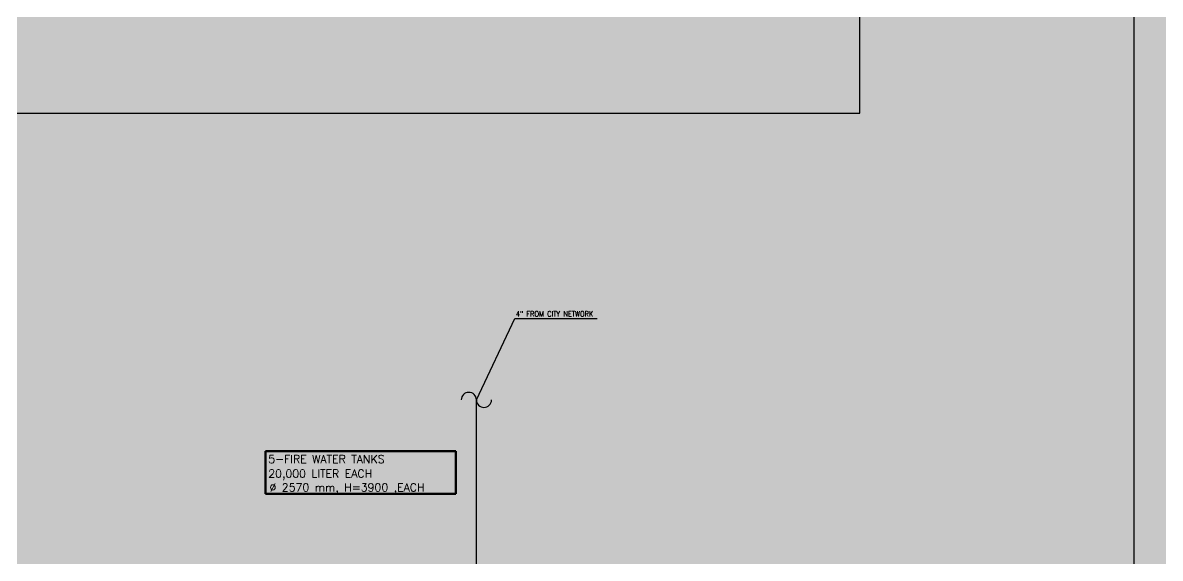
# Model space of a CAD drawing. Extents: x 846 to 947, y 375 to 797.
# Drawn here: x 857.65 to 880.08, y 414.92 to 425.48 of the extents above; entities that cross this region are included whole.
import ezdxf

# ---------------------------------------------------------------- set-up
doc = ezdxf.new("R2010")
doc.units = 0
doc.header["$MEASUREMENT"] = 0
doc.linetypes.add('PHANTOMX2-Z', pattern=[10.05, 6, -1.35, 1.35, -1.35])
doc.layers.get('0').update_dxf_attribs({"color": 252, "linetype": 'CONTINUOUS', "lineweight": 30})
doc.layers.add('Fire Piping', color=1, linetype='CONTINUOUS')
doc.layers.add('PIP', color=244, linetype='CONTINUOUS')
for name, color, linetype, lineweight in [('P-C-WATER', 5, 'PHANTOMX2-Z', 70), ('P-TEXT', 1, 'CONTINUOUS', 25), ('PIPING', 1, 'CONTINUOUS', 30)]:
    doc.layers.add(name, color=color, linetype=linetype, lineweight=lineweight)
doc.styles.add('Annotative', font='arial.ttf', dxfattribs={"height": 0.25})
doc.styles.add('ROMANC', font='romanc', dxfattribs={"height": 250})
doc.styles.add('ROMAND', font='ROMAND.SHX')
doc.dimstyles.new('Structural Dim', dxfattribs={"dimtxt": 0.25, "dimasz": 0.1, "dimexe": 0.1, "dimexo": 0.0625, "dimgap": 0.09, "dimtad": 1, "dimdec": 4, "dimzin": 0, "dimdsep": 46, "dimtxsty": 'Annotative', "dimblk": 'ARCHTICK', "dimcen": 0.1, "dimdle": 0.05, "dimadec": 0, "dimazin": 0, "dimtfac": 1, "dimtdec": 4, "dimtofl": 0, "dimtmove": 1, "dimatfit": 2, "dimldrblk": 'ARCHTICK', "dimfxl": 0.1, "dimfxlon": 1, "dimtolj": 1, "dimtzin": 0, "dimarcsym": 0})

# ---------------------------------------------------------------- blocks, each defined once
blk = doc.blocks.new('DGFDGHF G')
at = {"layer": 'PIP', "color": 1}
blk.add_lwpolyline([(1138.217, 476.113), (1184.863, 476.113), (1184.863, 411.651), (1138.217, 411.651)], close=True, dxfattribs=at)
blk = doc.blocks.new('_ArchTick')
at = {"color": 0, "linetype": 'ByBlock', "const_width": 0.15}
blk.add_lwpolyline([(-0.5, -0.5), (0.5, 0.5)], dxfattribs=at)

msp = doc.modelspace()

# ---------------------------------------------------------------- linework, layer by layer
msp.add_lwpolyline([(849.999, 423.696), (874.158, 423.696), (874.158, 437.248), (849.999, 437.248)], close=True)
at = {"layer": 'Fire Piping', "color": 2, "linetype": 'Continuous'}
for centre, start, end in [((866.446, 418.041), 0, 180), ((866.745, 418.041), 180, 0)]:
    msp.add_arc(centre, 0.149, start, end, dxfattribs=at)
at = {"layer": 'P-C-WATER', "color": 34, "elevation": 0}
msp.add_lwpolyline([(862.435, 417.031), (866.188, 417.031), (866.188, 416.19), (862.435, 416.19)], close=True, dxfattribs=at)
at = {"layer": 'PIPING', "color": 4}
msp.add_line((866.595, 414.226), (866.595, 418.041), dxfattribs=at)

# ---------------------------------------------------------------- block references
at = {"layer": 'PIP', "color": 1, "xscale": 0.9000000000000056, "yscale": 0.9000000000000056, "zscale": 0.9000000000000056}
msp.add_blockref('DGFDGHF G', (-144.824, 9.812), dxfattribs=at)

# ---------------------------------------------------------------- texts
at = {"layer": 'P-TEXT', "color": 41, "style": 'ROMANC', "width": 0.75}
msp.add_text('4" FROM CITY NETWORK', height=0.108, dxfattribs=at).set_placement((867.373, 419.683, 0))
at = {"layer": 'P-TEXT', "color": 3, "ltscale": 0.3, "style": 'ROMAND'}
for s, p in [('5-FIRE WATER TANKS', (862.491, 416.795)), ('20,000 LITER EACH', (862.491, 416.509)), ('%%C 2570 mm, H=3900 ,EACH', (862.515, 416.237))]:
    msp.add_text(s, height=0.15788, dxfattribs=at).set_placement(p)

# ---------------------------------------------------------------- leaders
at = {"layer": 'P-TEXT', "color": 41}
msp.add_leader([(866.595, 418.041), (867.355, 419.645), (868.975, 419.645)], dimstyle='Structural Dim', override={"dimasz": 500, "dimtad": 0, "dimldrblk": 'DotSmall'}, dxfattribs=at)

doc.saveas('drawing.dxf')
